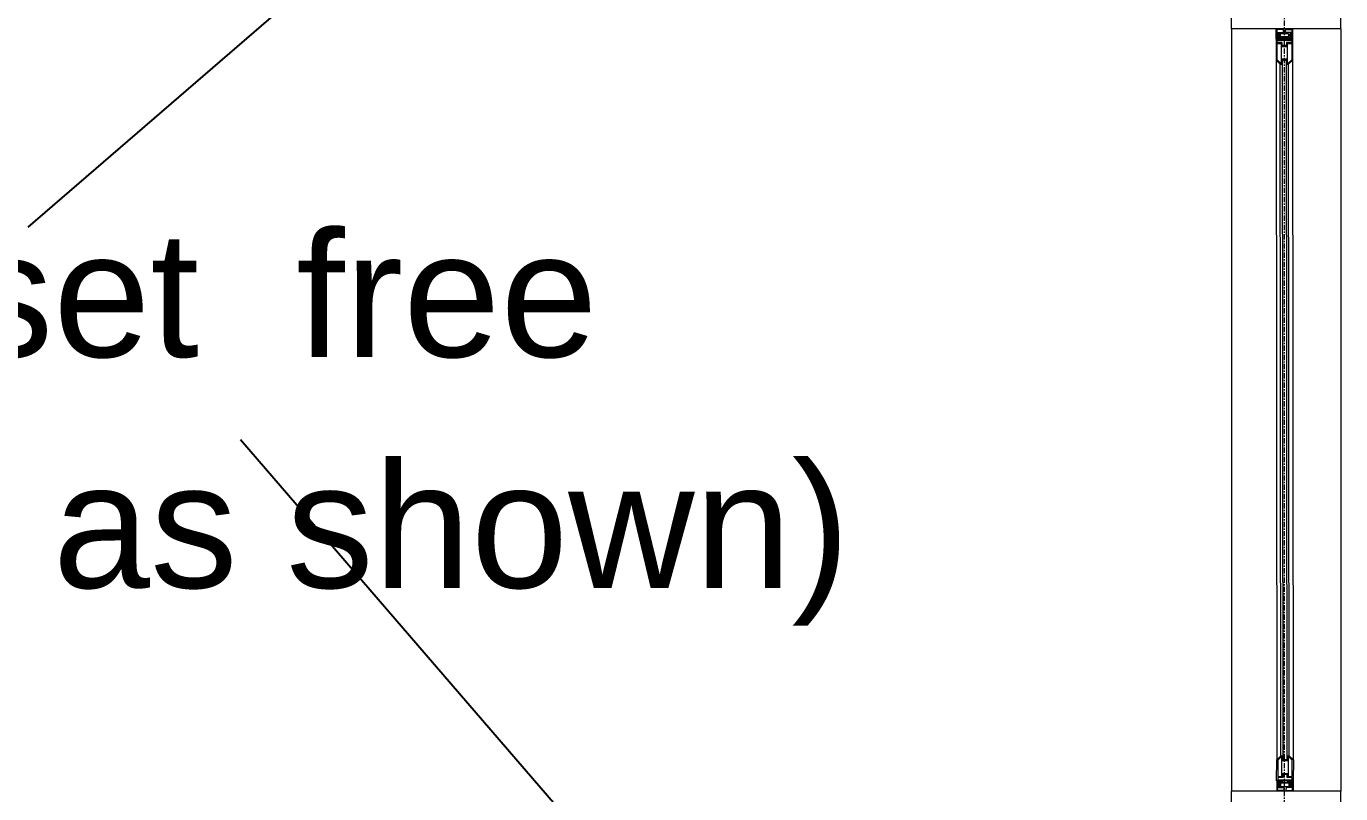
# Model space of a CAD drawing. Header units: millimetres. Extents: x 2659630 to 6742168, y -2425387 to -732288.
# Drawn here: x 3961496 to 3964646, y -1157069 to -1155231 of the extents above; entities that cross this region are included whole.
import ezdxf

# ---------------------------------------------------------------- set-up
doc = ezdxf.new("R2010")
doc.units = ezdxf.units.MM
doc.linetypes.add('Grid Line', pattern=[22.224999999999994, 12.7, -3.174999999999999, 3.174999999999999, -3.174999999999999])
for name, color, linetype, lineweight in [('A-ANNO-DIMS', 211, 'Continuous', 9), ('A-DETL-THIN', 151, 'Continuous', 18), ('A-GLAZ', 151, 'Continuous', 9), ('A-PLASTER', 50, 'Continuous', 0), ('licensing text', 7, 'Continuous', 5), ('S-GRID', 1, 'Continuous', 9)]:
    doc.layers.add(name, color=color, linetype=linetype, lineweight=lineweight)
doc.layers.add('REVISION CLOUD', color=7, linetype='Continuous')
doc.layers.get('A-ANNO-DIMS').off()
doc.styles.add('Arial', font='arial.ttf', dxfattribs={"height": 123})

# ---------------------------------------------------------------- blocks, each defined once
blk = doc.blocks.new('WINDW-HW2-1850X2950-PLN')
at = {"layer": 'A-GLAZ'}
for p, q in [((36.99936445374624, 40.01185973657994), (11.99943020817591, 39.95452111729537)), ((14.00401203735964, 37.95911346719367), (21.00399362613098, 37.97516828059452)), ((14.03956198130618, 22.45915423493716), (14.00401203735964, 37.95911346719367)), ((21.00399362613098, 37.97516828059452), (21.03954357007751, 22.475209048338)), ((23.07967534320778, 35.14680692271213), (23.02233672392322, 10.1468726771418)), ((25.0119953029207, 34.49098294679425), (24.13649740550318, 34.4889749478898)), ((35.01196900114883, 34.51391839451389), (25.0119953029207, 34.49098294679425)), ((25.01774437402491, 31.98435824073385), (25.0119953029207, 34.49098294679425)), ((35.01771807225305, 32.0072936884535), (25.01774437402491, 31.98435824073385)), ((25.50251355936052, 36.53066526475595), (26.50731584755704, 36.53296982985921)), ((26.50397916015936, 37.9877827768214), (35.00395680364454, 38.0072779073671)), ((26.50731584755704, 36.53296982985921), (26.50397916015936, 37.9877827768214)), ((26.50731584752793, 36.53296982985921), (35.00729349104222, 36.5524649604049)), ((35.00395680364454, 38.0072779073671), (35.01771807225305, 32.0072936884535)), ((36.99936445371713, 0.1147893521410879), (37.09110624456662, 40.11468414505362)), ((37.03376762531116, 25.01189918923774), (36.99936445374624, 40.01185973657994)), ((37.09110624456662, 40.11468414505362), (87.09097473570728, 40.00000690651359)), ((39.58536580720101, 37.60895685857395), (39.50509174022591, 2.609048914775485)), ((44.60489268795936, 37.59744431867148), (39.58536580720101, 37.60895685857395)), ((44.57622337833163, 25.09747719587176), (44.60489268795936, 37.59744431867148)), ((47.08534608088667, 37.59175527279149), (47.06241063316702, 27.59178157456336)), ((86.04970969149144, 37.50238852534676), (47.08534608088667, 37.59175527279149)), ((94.56564451829763, 28.94730044019525), (86.04970969149144, 37.50238852534676)), ((87.09097473570728, 40.00000690651359), (97.06801298621576, 29.97709776056581)), ((1762.906734450051, 41.47851955448277), (87.09572467493126, 39.99523512876476)), ((1762.906734450051, 41.47851955448277), (1752.929696199542, 31.45561040853499)), ((1755.432064667461, 30.42581308816443), (1763.947999494267, 38.98090117331594)), ((1812.906602941192, 41.5931967930228), (1762.906734450051, 41.47851955448277)), ((1763.947999494267, 38.98090117331594), (1802.912363104871, 39.07026792076067)), ((1802.912363104871, 39.07026792076067), (1802.935298552591, 29.07029422253254)), ((1805.392816497799, 39.07595696664066), (1810.412343378557, 39.08746950654313)), ((1805.421485807427, 26.57598984384094), (1805.392816497799, 39.07595696664066)), ((1810.412343378557, 39.08746950654313), (1810.492617445532, 4.087561562744668)), ((1812.998344732041, 1.59330200011027), (1812.906602941192, 41.5931967930228)), ((1812.963941560447, 26.49041183720692), (1812.998344732012, 41.49037238454912)), ((1812.998344732012, 41.49037238454912), (1837.998278977582, 41.43303376526455)), ((1814.993752382114, 39.48579055533628), (1814.979991113505, 33.48580633642268)), ((1814.979991113505, 33.48580633642268), (1824.979964811733, 33.46287088870304)), ((1814.985740184609, 35.99243104248308), (1824.985713882837, 35.96949559476343)), ((1823.49039333823, 38.01148247782839), (1814.990415694716, 38.03097760837409)), ((1823.493730025599, 39.46629542479059), (1814.993752382114, 39.48579055533628)), ((1823.490393338201, 38.01148247782839), (1823.493730025599, 39.46629542479059)), ((1824.495195626398, 38.00917791272514), (1823.490393338201, 38.01148247782839)), ((1824.979964811733, 33.46287088870304), (1824.985713882837, 35.96949559476343)), ((1824.985713882837, 35.96949559476343), (1825.861211780255, 35.96748759585898)), ((1826.91803384255, 36.62531957068131), (1826.975372461835, 11.62538532511098)), ((1828.993715559627, 39.4536809285637), (1828.958165615681, 23.95372169630718)), ((1835.993697148398, 39.43762611516286), (1828.993715559627, 39.4536809285637)), ((1835.958147204452, 23.93766688290634), (1835.993697148398, 39.43762611516286)), ((36.99936445374624, 0.114789352111984), (11.99943020817591, 0.1721279713965487)), ((14.03956198130618, 17.66749485375476), (14.00401203735964, 2.167535621498246)), ((14.00401203735964, 2.167535621498246), (21.00399362613098, 2.151480808097403)), ((21.03954357007751, 22.475209048338), (14.03956198130618, 22.45915423493716)), ((21.03954357007751, 17.65144004035392), (14.03956198130618, 17.66749485375476)), ((21.00399362613098, 2.151480808097403), (21.03954357007751, 17.65144004035392)), ((23.02233672392322, 29.97977641155012), (31.06788786032121, 29.99822929181391)), ((23.02233672392322, 10.1468726771418), (31.02231568252319, 10.12852431897772)), ((25.0119953029207, 5.635666141897673), (24.13649740550318, 5.637674140802119)), ((25.01774437402491, 8.142290847958066), (25.0119953029207, 5.635666141897673)), ((35.01196900114883, 5.612730694178026), (25.0119953029207, 5.635666141897673)), ((35.01771807225305, 8.119355400238419), (25.01774437402491, 8.142290847958066)), ((25.50251355936052, 3.595983823935967), (26.50731584755704, 3.593679258832708)), ((26.50731584755704, 3.593679258832708), (26.50397916015936, 2.138866311870515)), ((26.50397916015936, 2.138866311870515), (35.00395680364454, 2.119371181324823)), ((26.50731584752793, 3.593679258832708), (35.00729349104222, 3.574184128287015)), ((31.02231568252319, 10.12852431897772), (31.06788786032121, 29.99822929181391)), ((33.06561007263372, 29.00280853902223), (33.02460396694369, 11.12393459925079)), ((33.02460396694369, 11.12393459925079), (35.02459870657185, 11.11934750972432)), ((33.06561007263372, 29.00280853899312), (35.02459870657185, 29.00730157870566)), ((35.00395680364454, 2.119371181324823), (35.01771807225305, 8.119355400238419)), ((35.02459870657185, 29.00730157870566), (35.03377288565389, 25.00731209968217)), ((35.02459870657185, 11.11934750972432), (35.03377288565389, 15.11933698900975)), ((35.03377288565389, 25.00731209968217), (37.03376762531116, 25.01189918923774)), ((35.03377288565389, 15.11933698900975), (37.03376762531116, 15.11474989945418)), ((37.03376762531116, 15.11474989945418), (36.99936445374624, 0.114789352111984)), ((86.9992329448869, 0.0001121136010624468), (36.99936445371713, 0.1147893521410879)), ((39.50509174022591, 2.609048914775485), (44.52461862095515, 2.597536374873016)), ((44.52461862095515, 2.597536374873016), (44.55328793061199, 15.09750349764363)), ((44.55328793061199, 15.09750349764363), (52.00717642335803, 15.08040762570454)), ((52.03011187104858, 25.08038132393267), (44.57622337833163, 25.09747719587176)), ((47.0280074616021, 12.59182102722116), (47.00507201388245, 2.591847328993026)), ((47.00507201388245, 2.591847328993026), (85.96943562448723, 2.502480581548298)), ((54.50143598596333, 12.57468033922487), (47.0280074616021, 12.59182102722116)), ((47.06241063316702, 27.59178157456336), (54.53583915752824, 27.57464088656707)), ((52.00717642335803, 15.08040762570454), (52.03011187104858, 25.08038132393267)), ((54.53583915752824, 27.57464088656707), (54.50143598596333, 12.57468033922487)), ((84.52790882994304, 12.50581309830886), (54.50143598596333, 12.57468033922487)), ((54.53583915752824, 27.57464088656707), (84.56231200150796, 27.50577364565106)), ((84.52790882994304, 12.50581309827976), (84.56231200150796, 27.50577364562196)), ((94.52788252817118, 12.48287765058922), (84.52790882994304, 12.50581309827976)), ((84.56231200150796, 27.50577364562196), (94.5622856997361, 27.48283819793141)), ((85.96943562448723, 2.502480581548298), (94.52452370963874, 11.01841540832538)), ((97.02214209080557, 9.977150364109548), (86.9992329448869, 0.0001121136010624468)), ((86.9992329448869, 0.0001121136010624468), (1762.998476240871, 1.478624761570245)), ((87.03363611645182, 15.00007266091416), (87.05657156414236, 25.00004635914229)), ((87.05657156414236, 25.00004635914229), (87.03363611645182, 15.00007266091416)), ((87.03363611645182, 15.00007266091416), (97.03360981467995, 14.97713721322361)), ((97.05654526237049, 24.97711091145175), (87.05657156414236, 25.00004635914229)), ((88.56189827501657, 14.99656751399743), (1762.964073069306, 16.47858530888334)), ((94.52452370963874, 11.01841540832538), (94.52788252817118, 12.48287765058922)), ((94.5622856997361, 27.48283819793141), (94.56564451829763, 28.94730044019525)), ((97.03360981467995, 14.97713721322361), (97.02214209080557, 9.977150364109548)), ((97.02223695127759, 10.01851003387128), (1752.975567094953, 11.45566301207873)), ((97.0267983401136, 30.01850189710967), (1752.929696199542, 31.45561040853499)), ((97.06801298621576, 29.97709776056581), (97.05654526237049, 24.97711091145175)), ((1762.941137621616, 26.47855900711147), (97.05660739049199, 25.00419910799246)), ((1752.929696199542, 31.45561040853499), (1752.941163923388, 26.45562355942093)), ((1752.941163923388, 26.45562355942093), (1762.941137621616, 26.47855900711147)), ((1762.964073069306, 16.47858530888334), (1752.964099371078, 16.4556498611928)), ((1752.964099371078, 16.4556498611928), (1752.975567094953, 11.45566301207873)), ((1752.975567094953, 11.45566301207873), (1762.998476240871, 1.478624761570245)), ((1755.435423486022, 28.9613508459006), (1755.432064667461, 30.42581308816443)), ((1765.43539718425, 28.98428629359114), (1755.435423486022, 28.9613508459006)), ((1755.469826657587, 13.9613902985584), (1765.469800355815, 13.98432574624894)), ((1755.473185476119, 12.49692805629456), (1755.469826657587, 13.9613902985584)), ((1764.028273561271, 3.98099322951748), (1755.473185476119, 12.49692805629456)), ((1762.964073069306, 16.47858530888334), (1762.941137621616, 26.47855900711147)), ((1762.941137621616, 26.47855900711147), (1762.964073069306, 16.47858530888334)), ((1762.998476240871, 1.478624761570245), (1812.998344732041, 1.59330200011027)), ((1802.992637171876, 4.070359976962209), (1764.028273561271, 3.98099322951748)), ((1795.46187002823, 29.05315353453625), (1765.43539718425, 28.98428629362024)), ((1765.469800355815, 13.98432574624894), (1765.43539718425, 28.98428629359114)), ((1765.469800355815, 13.98432574627805), (1795.496273199795, 14.05319298719405)), ((1802.935298552591, 29.07029422253254), (1795.46187002823, 29.05315353453625)), ((1795.46187002823, 29.05315353453625), (1795.496273199795, 14.05319298719405)), ((1795.496273199795, 14.05319298719405), (1802.969701724156, 14.07033367519034)), ((1797.96759731471, 26.55889397190185), (1805.421485807427, 26.57598984384094)), ((1797.9905327624, 16.55892027367372), (1797.96759731471, 26.55889397190185)), ((1805.444421255146, 16.57601614561281), (1797.9905327624, 16.55892027367372)), ((1802.969701724156, 14.07033367519034), (1802.992637171876, 4.070359976962209)), ((1805.473090564803, 4.076049022842199), (1805.444421255146, 16.57601614561281)), ((1810.492617445532, 4.087561562744668), (1805.473090564803, 4.076049022842199)), ((1814.963936300104, 26.48582474765135), (1812.963941560447, 26.49041183720692)), ((1814.963936300104, 16.59784963697894), (1812.963941560447, 16.59326254742336)), ((1812.963941560447, 16.59326254742336), (1812.998344732012, 1.593302000081167)), ((1812.998344732012, 1.593302000081167), (1837.998278977582, 1.650640619365731)), ((1814.973110479186, 30.48581422667485), (1814.963936300104, 26.48582474765135)), ((1814.973110479186, 12.5978601576935), (1814.963936300104, 16.59784963697894)), ((1816.932099113124, 30.4813211869623), (1814.973110479186, 30.48581422667485)), ((1816.973105218814, 12.60244724721997), (1814.973110479186, 12.5978601576935)), ((1814.979991113505, 9.597868048207602), (1824.979964811733, 9.620803495927248)), ((1814.993752382114, 3.597883829294005), (1814.979991113505, 9.597868048207602)), ((1814.985740184609, 7.091243342147209), (1824.985713882837, 7.114178789866855)), ((1823.49039333823, 5.072191906801891), (1814.990415694716, 5.052696776256198)), ((1823.493730025599, 3.617378959839698), (1814.993752382114, 3.597883829294005)), ((1816.932099113124, 30.48132118699141), (1816.973105218814, 12.60244724721997)), ((1818.975393503235, 11.60703696694691), (1818.929821325437, 31.4767419397831)), ((1826.975372461835, 31.4582890595193), (1818.929821325437, 31.4767419397831)), ((1826.975372461835, 11.62538532511098), (1818.975393503235, 11.60703696694691)), ((1824.495195626398, 5.07449647190515), (1823.490393338201, 5.072191906801891)), ((1823.490393338201, 5.072191906801891), (1823.493730025599, 3.617378959839698)), ((1824.979964811733, 9.620803495927248), (1824.985713882837, 7.114178789866855)), ((1824.985713882837, 7.114178789866855), (1825.861211780255, 7.116186788771302)), ((1828.958165615681, 23.95372169630718), (1835.958147204452, 23.93766688290634)), ((1828.958165615681, 19.1299526883231), (1835.958147204452, 19.14600750172394)), ((1828.993715559627, 3.629993456066586), (1828.958165615681, 19.1299526883231)), ((1835.993697148398, 3.646048269467428), (1828.993715559627, 3.629993456066586)), ((1835.958147204452, 19.14600750172394), (1835.993697148398, 3.646048269467428))]:
    blk.add_line(p, q, dxfattribs=at)
for centre, start, end in [((23.50764151313342, 36.38753763231216), 4.103812595468228, 288.3262828888799), ((1826.490067672625, 37.86605028028134), 251.6737171111201, 175.8961874045318), ((23.50764151313342, 3.73911145637976), 71.67371711112014, 355.8961874045318), ((1826.490067672625, 5.217624104348943), 184.1038125954682, 108.3262828888799)]:
    blk.add_arc(centre, 2.000000000000031, start, end, dxfattribs=at)

msp = doc.modelspace()

# ---------------------------------------------------------------- linework, layer by layer
at = {"layer": 'A-DETL-THIN'}
for p, q in [((3964383.646450163, -1155236.744985026), (3964383.646450163, -1157062.74728739)), ((3964645.646450163, -1155236.744985026), (3964645.646450163, -1157062.74613616))]:
    msp.add_line(p, q, dxfattribs=at)
at = {"layer": 'A-PLASTER'}
for p, q in [((3964645.646450163, -1155236.744985026), (3964645.646450163, -1153140.244013994)), ((3964383.646450163, -1155236.744985026), (3964383.646450163, -1153394.244013994)), ((3964645.646450163, -1155236.744985026), (3964383.646450163, -1155236.744985026)), ((3964383.646450163, -1160354.244985026), (3964383.646450163, -1157062.744985026)), ((3964645.646450163, -1157062.744985026), (3964383.646450163, -1157062.744985026)), ((3964645.646450163, -1160354.244985026), (3964645.646450163, -1157062.744985026))]:
    msp.add_line(p, q, dxfattribs=at)
at = {"layer": 'REVISION CLOUD', "ltscale": 2500}
for points in [[(3963706.930559849, -1153808.006942223), (3961500.070834963, -1155712.085235429)], [(3963753.50243867, -1158243.783601014), (3962009.814134082, -1156220.908057076)]]:
    msp.add_lwpolyline(points, dxfattribs=at)
at = {"layer": 'S-GRID', "linetype": 'Grid Line'}
msp.add_line((3964510.646450163, -1170742.970548767), (3964510.646450163, -1131087.559461655), dxfattribs=at)

# ---------------------------------------------------------------- block references
at = {"layer": 'A-ANNO-DIMS', "rotation": 90.00000000000001}
msp.add_blockref('WINDW-HW2-1850X2950-PLN', (3964532.218742175, -1157074.745566368), dxfattribs=at)

# ---------------------------------------------------------------- texts
at = {"layer": 'licensing text', "style": 'Arial'}
for s, p in [('Keep the column offset  free ', (3957624.129458014, -1156022.77484773)), ('from internal space ( as shown)', (3957624.129458014, -1156575.704907896))]:
    msp.add_text(s, height=300, rotation=359.9999749804301, dxfattribs=at).set_placement(p)

doc.saveas('drawing.dxf')
